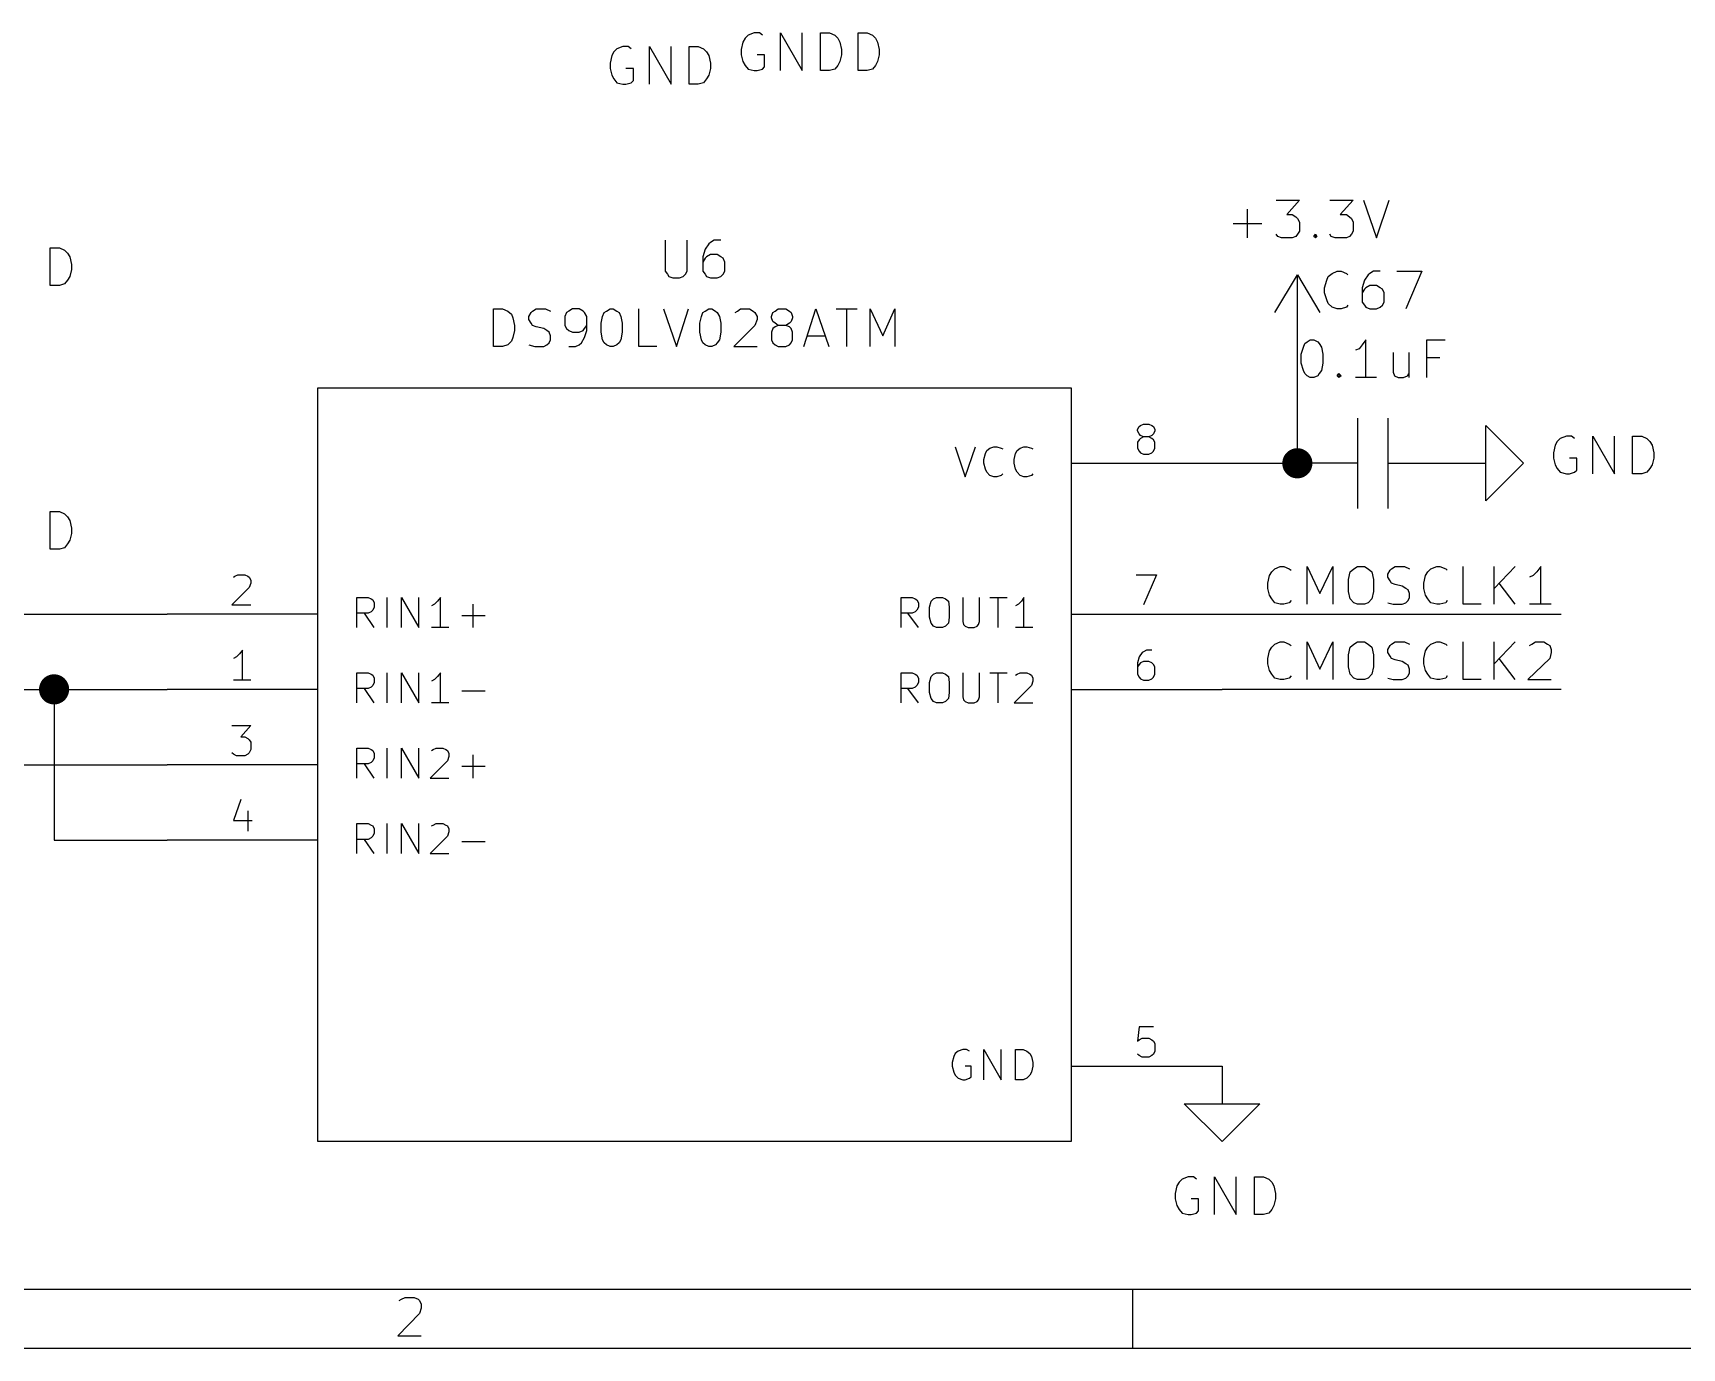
# Model space of a CAD drawing. Extents: x -2.2 to 11.3, y -7.9 to -0.4.
# Drawn here: x 2.872 to 5.06, y -7.874 to -6.129 of the extents above; entities that cross this region are included whole.
import ezdxf

# ---------------------------------------------------------------- set-up
doc = ezdxf.new("R2010")
doc.units = 0
doc.header["$MEASUREMENT"] = 0
for name, color, linetype in [('BLACK', 7, 'CONTINUOUS'), ('CYAN2', 4, 'CONTINUOUS'), ('GREEN2', 3, 'CONTINUOUS'), ('LYELLOW', 51, 'CONTINUOUS'), ('RED2', 1, 'CONTINUOUS')]:
    doc.layers.add(name, color=color, linetype=linetype)

msp = doc.modelspace()

# ---------------------------------------------------------------- linework, layer by layer
at = {"layer": 'BLACK', "linetype": 'CONTINUOUS'}
for p, q in [((4.511, -6.859), (4.513, -6.849)), ((4.513, -6.849), (4.516, -6.844)), ((4.516, -6.844), (4.52, -6.84)), ((4.52, -6.84), (4.527, -6.837)), ((4.527, -6.837), (4.532, -6.837)), ((4.532, -6.837), (4.539, -6.84)), ((4.539, -6.84), (4.542, -6.842)), ((4.563, -6.887), (4.563, -6.837)), ((4.563, -6.837), (4.58, -6.873)), ((4.58, -6.873), (4.597, -6.837)), ((4.597, -6.837), (4.597, -6.887)), ((4.618, -6.854), (4.62, -6.844)), ((4.62, -6.844), (4.625, -6.84)), ((4.625, -6.84), (4.63, -6.837)), ((4.63, -6.837), (4.639, -6.837)), ((4.639, -6.837), (4.644, -6.84)), ((4.644, -6.84), (4.649, -6.844)), ((4.649, -6.844), (4.651, -6.854)), ((4.67, -6.847), (4.673, -6.842)), ((4.67, -6.851), (4.67, -6.847)), ((4.673, -6.842), (4.675, -6.84)), ((4.675, -6.84), (4.68, -6.837)), ((4.68, -6.837), (4.692, -6.837)), ((4.692, -6.837), (4.699, -6.84)), ((4.718, -6.859), (4.72, -6.849)), ((4.72, -6.849), (4.723, -6.844)), ((4.723, -6.844), (4.727, -6.84)), ((4.727, -6.84), (4.735, -6.837)), ((4.735, -6.837), (4.739, -6.837)), ((4.739, -6.837), (4.747, -6.84)), ((4.747, -6.84), (4.749, -6.842)), ((4.77, -6.887), (4.77, -6.837)), ((4.811, -6.887), (4.811, -6.837)), ((4.839, -6.837), (4.811, -6.866)), ((4.863, -6.849), (4.858, -6.851)), ((4.868, -6.844), (4.863, -6.849)), ((4.873, -6.837), (4.868, -6.844)), ((4.873, -6.887), (4.873, -6.837)), ((4.511, -6.866), (4.511, -6.859)), ((4.513, -6.875), (4.511, -6.866)), ((4.618, -6.87), (4.618, -6.854)), ((4.62, -6.88), (4.618, -6.87)), ((4.651, -6.87), (4.649, -6.88)), ((4.651, -6.854), (4.651, -6.87)), ((4.673, -6.856), (4.67, -6.851)), ((4.675, -6.859), (4.673, -6.856)), ((4.68, -6.861), (4.675, -6.859)), ((4.689, -6.863), (4.68, -6.861)), ((4.694, -6.866), (4.689, -6.863)), ((4.697, -6.868), (4.694, -6.866)), ((4.699, -6.873), (4.697, -6.868)), ((4.718, -6.866), (4.718, -6.859)), ((4.72, -6.875), (4.718, -6.866)), ((4.839, -6.887), (4.818, -6.859)), ((4.516, -6.88), (4.513, -6.875)), ((4.52, -6.885), (4.516, -6.88)), ((4.527, -6.887), (4.52, -6.885)), ((4.532, -6.887), (4.527, -6.887)), ((4.539, -6.885), (4.532, -6.887)), ((4.542, -6.882), (4.539, -6.885)), ((4.625, -6.885), (4.62, -6.88)), ((4.63, -6.887), (4.625, -6.885)), ((4.639, -6.887), (4.63, -6.887)), ((4.644, -6.885), (4.639, -6.887)), ((4.649, -6.88), (4.644, -6.885)), ((4.67, -6.885), (4.677, -6.887)), ((4.677, -6.887), (4.689, -6.887)), ((4.689, -6.887), (4.694, -6.885)), ((4.694, -6.885), (4.697, -6.882)), ((4.697, -6.882), (4.699, -6.878)), ((4.699, -6.878), (4.699, -6.873)), ((4.723, -6.88), (4.72, -6.875)), ((4.727, -6.885), (4.723, -6.88)), ((4.735, -6.887), (4.727, -6.885)), ((4.739, -6.887), (4.735, -6.887)), ((4.747, -6.885), (4.739, -6.887)), ((4.749, -6.882), (4.747, -6.885)), ((4.794, -6.887), (4.77, -6.887)), ((4.887, -6.887), (4.858, -6.887)), ((4.52, -6.94), (4.527, -6.937)), ((4.527, -6.937), (4.532, -6.937)), ((4.532, -6.937), (4.539, -6.94)), ((4.563, -6.987), (4.563, -6.937)), ((4.563, -6.937), (4.58, -6.973)), ((4.58, -6.973), (4.597, -6.937)), ((4.597, -6.937), (4.597, -6.987)), ((4.625, -6.94), (4.63, -6.937)), ((4.63, -6.937), (4.639, -6.937)), ((4.639, -6.937), (4.644, -6.94)), ((4.675, -6.94), (4.68, -6.937)), ((4.68, -6.937), (4.692, -6.937)), ((4.692, -6.937), (4.699, -6.94)), ((4.727, -6.94), (4.735, -6.937)), ((4.735, -6.937), (4.739, -6.937)), ((4.739, -6.937), (4.747, -6.94)), ((4.77, -6.987), (4.77, -6.937)), ((4.811, -6.987), (4.811, -6.937)), ((4.839, -6.937), (4.811, -6.966)), ((4.861, -6.94), (4.866, -6.937)), ((4.866, -6.937), (4.877, -6.937)), ((4.877, -6.937), (4.882, -6.94)), ((4.511, -6.959), (4.513, -6.949)), ((4.511, -6.966), (4.511, -6.959)), ((4.513, -6.949), (4.516, -6.944)), ((4.516, -6.944), (4.52, -6.94)), ((4.539, -6.94), (4.542, -6.942)), ((4.618, -6.954), (4.62, -6.944)), ((4.618, -6.97), (4.618, -6.954)), ((4.62, -6.944), (4.625, -6.94)), ((4.644, -6.94), (4.649, -6.944)), ((4.649, -6.944), (4.651, -6.954)), ((4.651, -6.954), (4.651, -6.97)), ((4.67, -6.947), (4.673, -6.942)), ((4.67, -6.951), (4.67, -6.947)), ((4.673, -6.956), (4.67, -6.951)), ((4.673, -6.942), (4.675, -6.94)), ((4.675, -6.959), (4.673, -6.956)), ((4.68, -6.961), (4.675, -6.959)), ((4.718, -6.959), (4.72, -6.949)), ((4.718, -6.966), (4.718, -6.959)), ((4.72, -6.949), (4.723, -6.944)), ((4.723, -6.944), (4.727, -6.94)), ((4.747, -6.94), (4.749, -6.942)), ((4.839, -6.987), (4.818, -6.959)), ((4.885, -6.959), (4.856, -6.987)), ((4.858, -6.942), (4.861, -6.94)), ((4.882, -6.94), (4.885, -6.942)), ((4.885, -6.942), (4.887, -6.947)), ((4.887, -6.951), (4.885, -6.959)), ((4.887, -6.947), (4.887, -6.951)), ((4.513, -6.975), (4.511, -6.966)), ((4.516, -6.98), (4.513, -6.975)), ((4.52, -6.985), (4.516, -6.98)), ((4.62, -6.98), (4.618, -6.97)), ((4.625, -6.985), (4.62, -6.98)), ((4.649, -6.98), (4.644, -6.985)), ((4.651, -6.97), (4.649, -6.98)), ((4.689, -6.963), (4.68, -6.961)), ((4.694, -6.966), (4.689, -6.963)), ((4.697, -6.968), (4.694, -6.966)), ((4.699, -6.973), (4.697, -6.968)), ((4.697, -6.982), (4.699, -6.978)), ((4.699, -6.978), (4.699, -6.973)), ((4.72, -6.975), (4.718, -6.966)), ((4.723, -6.98), (4.72, -6.975)), ((4.727, -6.985), (4.723, -6.98)), ((4.527, -6.987), (4.52, -6.985)), ((4.532, -6.987), (4.527, -6.987)), ((4.539, -6.985), (4.532, -6.987)), ((4.542, -6.982), (4.539, -6.985)), ((4.63, -6.987), (4.625, -6.985)), ((4.639, -6.987), (4.63, -6.987)), ((4.644, -6.985), (4.639, -6.987)), ((4.67, -6.985), (4.677, -6.987)), ((4.677, -6.987), (4.689, -6.987)), ((4.689, -6.987), (4.694, -6.985)), ((4.694, -6.985), (4.697, -6.982)), ((4.735, -6.987), (4.727, -6.985)), ((4.739, -6.987), (4.735, -6.987)), ((4.747, -6.985), (4.739, -6.987)), ((4.749, -6.982), (4.747, -6.985)), ((4.794, -6.987), (4.77, -6.987)), ((4.856, -6.987), (4.887, -6.987))]:
    msp.add_line(p, q, dxfattribs=at)
at = {"layer": 'CYAN2', "linetype": 'CONTINUOUS'}
for p, q in [((3.655, -6.147), (3.647, -6.15)), ((3.662, -6.147), (3.655, -6.147)), ((3.666, -6.15), (3.662, -6.147)), ((3.69, -6.197), (3.69, -6.147)), ((3.69, -6.147), (3.719, -6.197)), ((3.719, -6.197), (3.719, -6.147)), ((3.743, -6.197), (3.743, -6.147)), ((3.743, -6.147), (3.755, -6.147)), ((3.755, -6.147), (3.762, -6.15)), ((3.814, -6.141), (3.812, -6.151)), ((3.817, -6.136), (3.814, -6.141)), ((3.821, -6.132), (3.817, -6.136)), ((3.829, -6.129), (3.821, -6.132)), ((3.836, -6.129), (3.829, -6.129)), ((3.84, -6.132), (3.836, -6.129)), ((3.864, -6.179), (3.864, -6.129)), ((3.864, -6.129), (3.893, -6.179)), ((3.893, -6.179), (3.893, -6.129)), ((3.917, -6.179), (3.917, -6.129)), ((3.917, -6.129), (3.929, -6.129)), ((3.929, -6.129), (3.936, -6.132)), ((3.936, -6.132), (3.94, -6.136)), ((3.94, -6.136), (3.943, -6.141)), ((3.943, -6.141), (3.945, -6.151)), ((3.967, -6.179), (3.967, -6.129)), ((3.967, -6.129), (3.979, -6.129)), ((3.979, -6.129), (3.986, -6.132)), ((3.986, -6.132), (3.99, -6.136)), ((3.99, -6.136), (3.993, -6.141)), ((3.993, -6.141), (3.995, -6.151)), ((3.64, -6.159), (3.638, -6.169)), ((3.638, -6.169), (3.638, -6.176)), ((3.643, -6.154), (3.64, -6.159)), ((3.647, -6.15), (3.643, -6.154)), ((3.762, -6.15), (3.766, -6.154)), ((3.766, -6.154), (3.769, -6.159)), ((3.769, -6.159), (3.771, -6.169)), ((3.771, -6.169), (3.771, -6.176)), ((3.812, -6.151), (3.812, -6.158)), ((3.812, -6.158), (3.814, -6.167)), ((3.814, -6.167), (3.817, -6.172)), ((3.843, -6.158), (3.833, -6.158)), ((3.843, -6.174), (3.843, -6.158)), ((3.943, -6.167), (3.94, -6.172)), ((3.945, -6.158), (3.943, -6.167)), ((3.945, -6.151), (3.945, -6.158)), ((3.993, -6.167), (3.99, -6.172)), ((3.995, -6.158), (3.993, -6.167)), ((3.995, -6.151), (3.995, -6.158)), ((3.638, -6.176), (3.64, -6.185)), ((3.64, -6.185), (3.643, -6.19)), ((3.643, -6.19), (3.647, -6.195)), ((3.669, -6.176), (3.659, -6.176)), ((3.666, -6.195), (3.669, -6.192)), ((3.669, -6.192), (3.669, -6.176)), ((3.766, -6.19), (3.762, -6.195)), ((3.769, -6.185), (3.766, -6.19)), ((3.771, -6.176), (3.769, -6.185)), ((3.817, -6.172), (3.821, -6.177)), ((3.821, -6.177), (3.829, -6.179)), ((3.829, -6.179), (3.833, -6.179)), ((3.833, -6.179), (3.84, -6.177)), ((3.84, -6.177), (3.843, -6.174)), ((3.929, -6.179), (3.917, -6.179)), ((3.936, -6.177), (3.929, -6.179)), ((3.94, -6.172), (3.936, -6.177)), ((3.979, -6.179), (3.967, -6.179)), ((3.986, -6.177), (3.979, -6.179)), ((3.99, -6.172), (3.986, -6.177)), ((3.647, -6.195), (3.655, -6.197)), ((3.655, -6.197), (3.659, -6.197)), ((3.659, -6.197), (3.666, -6.195)), ((3.755, -6.197), (3.743, -6.197)), ((3.762, -6.195), (3.755, -6.197)), ((4.484, -6.401), (4.484, -6.363)), ((4.522, -6.351), (4.553, -6.351)), ((4.553, -6.351), (4.536, -6.37)), ((4.593, -6.351), (4.624, -6.351)), ((4.624, -6.351), (4.607, -6.37)), ((4.638, -6.351), (4.655, -6.401)), ((4.655, -6.401), (4.672, -6.351)), ((4.465, -6.382), (4.503, -6.382)), ((4.536, -6.37), (4.543, -6.37)), ((4.543, -6.37), (4.548, -6.373)), ((4.548, -6.373), (4.55, -6.375)), ((4.55, -6.375), (4.553, -6.38)), ((4.553, -6.38), (4.553, -6.392)), ((4.607, -6.37), (4.615, -6.37)), ((4.615, -6.37), (4.619, -6.373)), ((4.619, -6.373), (4.622, -6.375)), ((4.622, -6.375), (4.624, -6.38)), ((4.624, -6.38), (4.624, -6.392)), ((3.711, -6.404), (3.711, -6.445)), ((3.74, -6.445), (3.74, -6.404)), ((3.769, -6.409), (3.764, -6.416)), ((3.771, -6.407), (3.769, -6.409)), ((3.776, -6.404), (3.771, -6.407)), ((3.785, -6.404), (3.776, -6.404)), ((4.524, -6.399), (4.522, -6.396)), ((4.529, -6.401), (4.524, -6.399)), ((4.543, -6.401), (4.529, -6.401)), ((4.548, -6.399), (4.543, -6.401)), ((4.55, -6.396), (4.548, -6.399)), ((4.553, -6.392), (4.55, -6.396)), ((4.572, -6.399), (4.574, -6.396)), ((4.574, -6.401), (4.572, -6.399)), ((4.574, -6.396), (4.576, -6.399)), ((4.574, -6.396), (4.574, -6.401)), ((4.576, -6.399), (4.574, -6.401)), ((4.595, -6.399), (4.593, -6.396)), ((4.6, -6.401), (4.595, -6.399)), ((4.615, -6.401), (4.6, -6.401)), ((4.619, -6.399), (4.615, -6.401)), ((4.622, -6.396), (4.619, -6.399)), ((4.624, -6.392), (4.622, -6.396)), ((2.895, -6.464), (2.895, -6.414)), ((2.895, -6.414), (2.907, -6.414)), ((2.907, -6.414), (2.914, -6.417)), ((2.914, -6.417), (2.918, -6.421)), ((2.918, -6.421), (2.921, -6.426)), ((2.921, -6.426), (2.923, -6.436)), ((3.764, -6.416), (3.761, -6.426)), ((3.761, -6.426), (3.761, -6.445)), ((3.764, -6.428), (3.761, -6.433)), ((3.766, -6.426), (3.764, -6.428)), ((3.771, -6.423), (3.766, -6.426)), ((3.78, -6.423), (3.771, -6.423)), ((3.785, -6.426), (3.78, -6.423)), ((3.788, -6.428), (3.785, -6.426)), ((3.79, -6.433), (3.788, -6.428)), ((3.79, -6.445), (3.79, -6.433)), ((2.921, -6.452), (2.918, -6.457)), ((2.923, -6.443), (2.921, -6.452)), ((2.923, -6.436), (2.923, -6.443)), ((3.711, -6.445), (3.714, -6.449)), ((3.714, -6.449), (3.716, -6.452)), ((3.716, -6.452), (3.721, -6.454)), ((3.721, -6.454), (3.73, -6.454)), ((3.73, -6.454), (3.735, -6.452)), ((3.735, -6.452), (3.738, -6.449)), ((3.738, -6.449), (3.74, -6.445)), ((3.761, -6.445), (3.764, -6.449)), ((3.764, -6.449), (3.766, -6.452)), ((3.766, -6.452), (3.771, -6.454)), ((3.771, -6.454), (3.78, -6.454)), ((3.78, -6.454), (3.785, -6.452)), ((3.785, -6.452), (3.788, -6.449)), ((3.788, -6.449), (3.79, -6.445)), ((4.589, -6.457), (4.591, -6.452)), ((4.591, -6.452), (4.596, -6.448)), ((4.596, -6.448), (4.603, -6.445)), ((4.603, -6.445), (4.608, -6.445)), ((4.608, -6.445), (4.615, -6.448)), ((4.615, -6.448), (4.617, -6.45)), ((4.644, -6.45), (4.639, -6.457)), ((4.646, -6.448), (4.644, -6.45)), ((4.651, -6.445), (4.646, -6.448)), ((4.66, -6.445), (4.651, -6.445)), ((4.682, -6.445), (4.715, -6.445)), ((4.715, -6.445), (4.694, -6.495)), ((2.907, -6.464), (2.895, -6.464)), ((2.914, -6.462), (2.907, -6.464)), ((2.918, -6.457), (2.914, -6.462)), ((4.586, -6.467), (4.589, -6.457)), ((4.586, -6.474), (4.586, -6.467)), ((4.589, -6.483), (4.586, -6.474)), ((4.639, -6.457), (4.636, -6.467)), ((4.636, -6.467), (4.636, -6.486)), ((4.639, -6.469), (4.636, -6.474)), ((4.641, -6.467), (4.639, -6.469)), ((4.646, -6.464), (4.641, -6.467)), ((4.655, -6.464), (4.646, -6.464)), ((4.66, -6.467), (4.655, -6.464)), ((4.663, -6.469), (4.66, -6.467)), ((4.665, -6.474), (4.663, -6.469)), ((4.665, -6.486), (4.665, -6.474)), ((3.483, -6.545), (3.483, -6.495)), ((3.483, -6.495), (3.495, -6.495)), ((3.495, -6.495), (3.502, -6.498)), ((3.502, -6.498), (3.507, -6.502)), ((3.533, -6.5), (3.535, -6.498)), ((3.535, -6.498), (3.54, -6.495)), ((3.54, -6.495), (3.552, -6.495)), ((3.552, -6.495), (3.559, -6.498)), ((3.583, -6.498), (3.58, -6.5)), ((3.588, -6.495), (3.583, -6.498)), ((3.597, -6.495), (3.588, -6.495)), ((3.602, -6.498), (3.597, -6.495)), ((3.604, -6.5), (3.602, -6.498)), ((3.63, -6.5), (3.633, -6.498)), ((3.633, -6.498), (3.638, -6.495)), ((3.638, -6.495), (3.642, -6.495)), ((3.642, -6.495), (3.647, -6.498)), ((3.647, -6.498), (3.65, -6.5)), ((3.676, -6.545), (3.676, -6.495)), ((3.709, -6.495), (3.726, -6.545)), ((3.726, -6.545), (3.742, -6.495)), ((3.761, -6.5), (3.764, -6.498)), ((3.764, -6.498), (3.769, -6.495)), ((3.769, -6.495), (3.773, -6.495)), ((3.773, -6.495), (3.778, -6.498)), ((3.778, -6.498), (3.78, -6.5)), ((3.804, -6.5), (3.807, -6.498)), ((3.807, -6.498), (3.811, -6.495)), ((3.811, -6.495), (3.823, -6.495)), ((3.823, -6.495), (3.828, -6.498)), ((3.828, -6.498), (3.83, -6.5)), ((3.854, -6.5), (3.857, -6.498)), ((3.857, -6.498), (3.861, -6.495)), ((3.861, -6.495), (3.871, -6.495)), ((3.871, -6.495), (3.876, -6.498)), ((3.876, -6.498), (3.878, -6.5)), ((3.895, -6.545), (3.911, -6.495)), ((3.911, -6.495), (3.928, -6.545)), ((3.938, -6.495), (3.966, -6.495)), ((3.952, -6.545), (3.952, -6.495)), ((3.983, -6.545), (3.983, -6.495)), ((3.983, -6.495), (4, -6.531)), ((4, -6.531), (4.016, -6.495)), ((4.016, -6.495), (4.016, -6.545)), ((4.591, -6.488), (4.589, -6.483)), ((4.596, -6.493), (4.591, -6.488)), ((4.603, -6.495), (4.596, -6.493)), ((4.608, -6.495), (4.603, -6.495)), ((4.615, -6.493), (4.608, -6.495)), ((4.617, -6.49), (4.615, -6.493)), ((4.636, -6.486), (4.639, -6.49)), ((4.639, -6.49), (4.641, -6.493)), ((4.641, -6.493), (4.646, -6.495)), ((4.646, -6.495), (4.655, -6.495)), ((4.655, -6.495), (4.66, -6.493)), ((4.66, -6.493), (4.663, -6.49)), ((4.663, -6.49), (4.665, -6.486)), ((3.507, -6.502), (3.509, -6.507)), ((3.509, -6.507), (3.511, -6.517)), ((3.511, -6.517), (3.511, -6.524)), ((3.53, -6.505), (3.533, -6.5)), ((3.53, -6.509), (3.53, -6.505)), ((3.533, -6.514), (3.53, -6.509)), ((3.535, -6.517), (3.533, -6.514)), ((3.54, -6.519), (3.535, -6.517)), ((3.55, -6.521), (3.54, -6.519)), ((3.554, -6.524), (3.55, -6.521)), ((3.58, -6.5), (3.578, -6.505)), ((3.578, -6.505), (3.578, -6.517)), ((3.578, -6.517), (3.58, -6.521)), ((3.58, -6.521), (3.583, -6.524)), ((3.602, -6.524), (3.604, -6.521)), ((3.607, -6.505), (3.604, -6.5)), ((3.604, -6.521), (3.607, -6.517)), ((3.607, -6.524), (3.607, -6.505)), ((3.626, -6.514), (3.628, -6.505)), ((3.626, -6.526), (3.626, -6.514)), ((3.628, -6.505), (3.63, -6.5)), ((3.65, -6.5), (3.652, -6.505)), ((3.652, -6.505), (3.654, -6.514)), ((3.654, -6.514), (3.654, -6.526)), ((3.757, -6.514), (3.759, -6.505)), ((3.757, -6.526), (3.757, -6.514)), ((3.759, -6.505), (3.761, -6.5)), ((3.78, -6.5), (3.783, -6.505)), ((3.783, -6.505), (3.785, -6.514)), ((3.785, -6.514), (3.785, -6.526)), ((3.83, -6.517), (3.802, -6.545)), ((3.83, -6.5), (3.833, -6.505)), ((3.833, -6.509), (3.83, -6.517)), ((3.833, -6.505), (3.833, -6.509)), ((3.852, -6.505), (3.854, -6.5)), ((3.852, -6.507), (3.852, -6.505)), ((3.854, -6.512), (3.852, -6.507)), ((3.854, -6.521), (3.852, -6.526)), ((3.857, -6.514), (3.854, -6.512)), ((3.857, -6.519), (3.854, -6.521)), ((3.861, -6.517), (3.857, -6.514)), ((3.861, -6.517), (3.857, -6.519)), ((3.871, -6.517), (3.861, -6.517)), ((3.876, -6.514), (3.871, -6.517)), ((3.876, -6.519), (3.871, -6.517)), ((3.878, -6.512), (3.876, -6.514)), ((3.878, -6.521), (3.876, -6.519)), ((3.878, -6.5), (3.88, -6.505)), ((3.88, -6.507), (3.878, -6.512)), ((3.88, -6.526), (3.878, -6.521)), ((3.88, -6.505), (3.88, -6.507)), ((3.502, -6.543), (3.495, -6.545)), ((3.507, -6.538), (3.502, -6.543)), ((3.509, -6.533), (3.507, -6.538)), ((3.511, -6.524), (3.509, -6.533)), ((3.53, -6.543), (3.538, -6.545)), ((3.55, -6.545), (3.554, -6.543)), ((3.557, -6.526), (3.554, -6.524)), ((3.554, -6.543), (3.557, -6.54)), ((3.559, -6.531), (3.557, -6.526)), ((3.557, -6.54), (3.559, -6.536)), ((3.559, -6.536), (3.559, -6.531)), ((3.583, -6.524), (3.588, -6.526)), ((3.588, -6.526), (3.597, -6.526)), ((3.592, -6.545), (3.597, -6.543)), ((3.597, -6.526), (3.602, -6.524)), ((3.597, -6.543), (3.6, -6.54)), ((3.6, -6.54), (3.604, -6.533)), ((3.604, -6.533), (3.607, -6.524)), ((3.628, -6.536), (3.626, -6.526)), ((3.63, -6.54), (3.628, -6.536)), ((3.633, -6.543), (3.63, -6.54)), ((3.638, -6.545), (3.633, -6.543)), ((3.647, -6.543), (3.642, -6.545)), ((3.65, -6.54), (3.647, -6.543)), ((3.652, -6.536), (3.65, -6.54)), ((3.654, -6.526), (3.652, -6.536)), ((3.759, -6.536), (3.757, -6.526)), ((3.761, -6.54), (3.759, -6.536)), ((3.764, -6.543), (3.761, -6.54)), ((3.769, -6.545), (3.764, -6.543)), ((3.778, -6.543), (3.773, -6.545)), ((3.78, -6.54), (3.778, -6.543)), ((3.783, -6.536), (3.78, -6.54)), ((3.785, -6.526), (3.783, -6.536)), ((3.852, -6.526), (3.852, -6.536)), ((3.852, -6.536), (3.854, -6.54)), ((3.854, -6.54), (3.857, -6.543)), ((3.857, -6.543), (3.861, -6.545)), ((3.871, -6.545), (3.876, -6.543)), ((3.876, -6.543), (3.878, -6.54)), ((3.878, -6.54), (3.88, -6.536)), ((3.88, -6.536), (3.88, -6.526)), ((3.9, -6.531), (3.923, -6.531)), ((4.558, -6.546), (4.56, -6.541)), ((4.56, -6.541), (4.563, -6.539)), ((4.563, -6.539), (4.567, -6.536)), ((4.567, -6.536), (4.572, -6.536)), ((4.572, -6.536), (4.577, -6.539)), ((4.577, -6.539), (4.579, -6.541)), ((4.579, -6.541), (4.582, -6.546)), ((4.636, -6.543), (4.632, -6.548)), ((4.641, -6.536), (4.636, -6.543)), ((4.641, -6.586), (4.641, -6.536)), ((4.722, -6.586), (4.722, -6.536)), ((4.722, -6.536), (4.746, -6.536)), ((3.495, -6.545), (3.483, -6.545)), ((3.538, -6.545), (3.55, -6.545)), ((3.583, -6.545), (3.592, -6.545)), ((3.642, -6.545), (3.638, -6.545)), ((3.7, -6.545), (3.676, -6.545)), ((3.773, -6.545), (3.769, -6.545)), ((3.802, -6.545), (3.833, -6.545)), ((3.861, -6.545), (3.871, -6.545)), ((4.555, -6.555), (4.558, -6.546)), ((4.555, -6.567), (4.555, -6.555)), ((4.582, -6.546), (4.584, -6.555)), ((4.584, -6.555), (4.584, -6.567)), ((4.632, -6.548), (4.627, -6.55)), ((4.677, -6.553), (4.677, -6.579)), ((4.698, -6.553), (4.698, -6.586)), ((4.739, -6.56), (4.722, -6.56)), ((4.558, -6.577), (4.555, -6.567)), ((4.56, -6.581), (4.558, -6.577)), ((4.563, -6.584), (4.56, -6.581)), ((4.567, -6.586), (4.563, -6.584)), ((4.572, -6.586), (4.567, -6.586)), ((4.577, -6.584), (4.572, -6.586)), ((4.579, -6.581), (4.577, -6.584)), ((4.582, -6.577), (4.579, -6.581)), ((4.584, -6.567), (4.582, -6.577)), ((4.603, -6.584), (4.605, -6.581)), ((4.605, -6.586), (4.603, -6.584)), ((4.605, -6.581), (4.608, -6.584)), ((4.605, -6.581), (4.605, -6.586)), ((4.608, -6.584), (4.605, -6.586)), ((4.655, -6.586), (4.627, -6.586)), ((4.677, -6.579), (4.679, -6.584)), ((4.679, -6.584), (4.684, -6.586)), ((4.684, -6.586), (4.691, -6.586)), ((4.691, -6.586), (4.696, -6.584)), ((4.696, -6.584), (4.698, -6.581)), ((4.895, -6.671), (4.892, -6.676)), ((4.899, -6.667), (4.895, -6.671)), ((4.907, -6.664), (4.899, -6.667)), ((4.914, -6.664), (4.907, -6.664)), ((4.918, -6.667), (4.914, -6.664)), ((4.942, -6.714), (4.942, -6.664)), ((4.942, -6.664), (4.971, -6.714)), ((4.971, -6.714), (4.971, -6.664)), ((4.995, -6.714), (4.995, -6.664)), ((4.995, -6.664), (5.007, -6.664)), ((5.007, -6.664), (5.014, -6.667)), ((5.014, -6.667), (5.018, -6.671)), ((5.018, -6.671), (5.021, -6.676)), ((4.096, -6.678), (4.109, -6.718)), ((4.109, -6.718), (4.123, -6.678)), ((4.134, -6.695), (4.136, -6.687)), ((4.134, -6.7), (4.134, -6.695)), ((4.136, -6.687), (4.138, -6.683)), ((4.138, -6.683), (4.142, -6.68)), ((4.142, -6.68), (4.147, -6.678)), ((4.147, -6.678), (4.151, -6.678)), ((4.151, -6.678), (4.157, -6.68)), ((4.157, -6.68), (4.159, -6.681)), ((4.174, -6.695), (4.176, -6.687)), ((4.174, -6.7), (4.174, -6.695)), ((4.176, -6.687), (4.178, -6.683)), ((4.178, -6.683), (4.182, -6.68)), ((4.182, -6.68), (4.187, -6.678)), ((4.187, -6.678), (4.191, -6.678)), ((4.191, -6.678), (4.197, -6.68)), ((4.197, -6.68), (4.199, -6.681)), ((4.892, -6.676), (4.89, -6.686)), ((4.89, -6.686), (4.89, -6.693)), ((4.89, -6.693), (4.892, -6.702)), ((4.921, -6.693), (4.911, -6.693)), ((4.921, -6.709), (4.921, -6.693)), ((5.021, -6.676), (5.023, -6.686)), ((5.023, -6.693), (5.021, -6.702)), ((5.023, -6.686), (5.023, -6.693)), ((4.136, -6.708), (4.134, -6.7)), ((4.138, -6.712), (4.136, -6.708)), ((4.142, -6.716), (4.138, -6.712)), ((4.147, -6.718), (4.142, -6.716)), ((4.151, -6.718), (4.147, -6.718)), ((4.157, -6.716), (4.151, -6.718)), ((4.159, -6.714), (4.157, -6.716)), ((4.176, -6.708), (4.174, -6.7)), ((4.178, -6.712), (4.176, -6.708)), ((4.182, -6.716), (4.178, -6.712)), ((4.187, -6.718), (4.182, -6.716)), ((4.191, -6.718), (4.187, -6.718)), ((4.197, -6.716), (4.191, -6.718)), ((4.199, -6.714), (4.197, -6.716)), ((4.892, -6.702), (4.895, -6.707)), ((4.895, -6.707), (4.899, -6.712)), ((4.899, -6.712), (4.907, -6.714)), ((4.907, -6.714), (4.911, -6.714)), ((4.911, -6.714), (4.918, -6.712)), ((4.918, -6.712), (4.921, -6.709)), ((5.007, -6.714), (4.995, -6.714)), ((5.014, -6.712), (5.007, -6.714)), ((5.018, -6.707), (5.014, -6.712)), ((5.021, -6.702), (5.018, -6.707)), ((2.895, -6.814), (2.895, -6.764)), ((2.895, -6.764), (2.907, -6.764)), ((2.907, -6.764), (2.914, -6.767)), ((2.914, -6.767), (2.918, -6.771)), ((2.918, -6.771), (2.921, -6.776)), ((2.921, -6.776), (2.923, -6.786)), ((2.921, -6.802), (2.918, -6.807)), ((2.923, -6.793), (2.921, -6.802)), ((2.923, -6.786), (2.923, -6.793)), ((2.907, -6.814), (2.895, -6.814)), ((2.914, -6.812), (2.907, -6.814)), ((2.918, -6.807), (2.914, -6.812)), ((3.302, -6.918), (3.302, -6.878)), ((3.302, -6.878), (3.317, -6.878)), ((3.317, -6.878), (3.321, -6.88)), ((3.321, -6.88), (3.323, -6.881)), ((3.323, -6.881), (3.325, -6.885)), ((3.325, -6.891), (3.323, -6.895)), ((3.325, -6.885), (3.325, -6.891)), ((3.342, -6.918), (3.342, -6.878)), ((3.361, -6.918), (3.361, -6.878)), ((3.361, -6.878), (3.384, -6.918)), ((3.384, -6.918), (3.384, -6.878)), ((3.405, -6.887), (3.401, -6.889)), ((3.409, -6.883), (3.405, -6.887)), ((3.413, -6.878), (3.409, -6.883)), ((3.413, -6.918), (3.413, -6.878)), ((3.456, -6.918), (3.456, -6.887)), ((4.024, -6.918), (4.024, -6.878)), ((4.024, -6.878), (4.039, -6.878)), ((4.039, -6.878), (4.043, -6.88)), ((4.043, -6.88), (4.045, -6.881)), ((4.045, -6.881), (4.047, -6.885)), ((4.047, -6.891), (4.045, -6.895)), ((4.047, -6.885), (4.047, -6.891)), ((4.062, -6.891), (4.064, -6.883)), ((4.062, -6.904), (4.062, -6.891)), ((4.064, -6.883), (4.067, -6.88)), ((4.067, -6.88), (4.071, -6.878)), ((4.071, -6.878), (4.079, -6.878)), ((4.079, -6.878), (4.083, -6.88)), ((4.083, -6.88), (4.087, -6.883)), ((4.087, -6.883), (4.088, -6.891)), ((4.088, -6.891), (4.088, -6.904)), ((4.106, -6.878), (4.106, -6.91)), ((4.128, -6.91), (4.128, -6.878)), ((4.142, -6.878), (4.165, -6.878)), ((4.153, -6.918), (4.153, -6.878)), ((4.18, -6.887), (4.176, -6.889)), ((4.184, -6.883), (4.18, -6.887)), ((4.187, -6.878), (4.184, -6.883)), ((4.187, -6.918), (4.187, -6.878)), ((3.317, -6.899), (3.302, -6.899)), ((3.325, -6.918), (3.312, -6.899)), ((3.321, -6.897), (3.317, -6.899)), ((3.323, -6.895), (3.321, -6.897)), ((3.441, -6.902), (3.472, -6.902)), ((4.039, -6.899), (4.024, -6.899)), ((4.047, -6.918), (4.033, -6.899)), ((4.043, -6.897), (4.039, -6.899)), ((4.045, -6.895), (4.043, -6.897)), ((4.064, -6.912), (4.062, -6.904)), ((4.067, -6.916), (4.064, -6.912)), ((4.087, -6.912), (4.083, -6.916)), ((4.088, -6.904), (4.087, -6.912)), ((4.106, -6.91), (4.107, -6.914)), ((4.107, -6.914), (4.109, -6.916)), ((4.125, -6.916), (4.127, -6.914)), ((4.127, -6.914), (4.128, -6.91)), ((3.424, -6.918), (3.401, -6.918)), ((4.071, -6.918), (4.067, -6.916)), ((4.079, -6.918), (4.071, -6.918)), ((4.083, -6.916), (4.079, -6.918)), ((4.109, -6.916), (4.113, -6.918)), ((4.113, -6.918), (4.121, -6.918)), ((4.121, -6.918), (4.125, -6.916)), ((4.199, -6.918), (4.176, -6.918)), ((3.302, -7.018), (3.302, -6.978)), ((3.302, -6.978), (3.317, -6.978)), ((3.317, -6.978), (3.321, -6.98)), ((3.321, -6.98), (3.323, -6.981)), ((3.323, -6.981), (3.325, -6.985)), ((3.342, -7.018), (3.342, -6.978)), ((3.361, -7.018), (3.361, -6.978)), ((3.361, -6.978), (3.384, -7.018)), ((3.384, -7.018), (3.384, -6.978)), ((3.413, -6.978), (3.409, -6.983)), ((3.413, -7.018), (3.413, -6.978)), ((4.024, -7.018), (4.024, -6.978)), ((4.024, -6.978), (4.039, -6.978)), ((4.039, -6.978), (4.043, -6.98)), ((4.043, -6.98), (4.045, -6.981)), ((4.045, -6.981), (4.047, -6.985)), ((4.064, -6.983), (4.067, -6.98)), ((4.067, -6.98), (4.071, -6.978)), ((4.071, -6.978), (4.079, -6.978)), ((4.079, -6.978), (4.083, -6.98)), ((4.083, -6.98), (4.087, -6.983)), ((4.106, -6.978), (4.106, -7.01)), ((4.128, -7.01), (4.128, -6.978)), ((4.142, -6.978), (4.165, -6.978)), ((4.153, -7.018), (4.153, -6.978)), ((4.176, -6.981), (4.178, -6.98)), ((4.178, -6.98), (4.182, -6.978)), ((4.182, -6.978), (4.191, -6.978)), ((4.191, -6.978), (4.195, -6.98)), ((4.195, -6.98), (4.197, -6.981)), ((4.197, -6.981), (4.199, -6.985)), ((3.317, -6.999), (3.302, -6.999)), ((3.325, -7.018), (3.312, -6.999)), ((3.321, -6.997), (3.317, -6.999)), ((3.323, -6.995), (3.321, -6.997)), ((3.325, -6.991), (3.323, -6.995)), ((3.325, -6.985), (3.325, -6.991)), ((3.405, -6.987), (3.401, -6.989)), ((3.409, -6.983), (3.405, -6.987)), ((3.441, -7.002), (3.472, -7.002)), ((4.039, -6.999), (4.024, -6.999)), ((4.047, -7.018), (4.033, -6.999)), ((4.043, -6.997), (4.039, -6.999)), ((4.045, -6.995), (4.043, -6.997)), ((4.047, -6.991), (4.045, -6.995)), ((4.047, -6.985), (4.047, -6.991)), ((4.062, -6.991), (4.064, -6.983)), ((4.062, -7.004), (4.062, -6.991)), ((4.087, -6.983), (4.088, -6.991)), ((4.088, -6.991), (4.088, -7.004)), ((4.197, -6.995), (4.174, -7.018)), ((4.199, -6.989), (4.197, -6.995)), ((4.199, -6.985), (4.199, -6.989)), ((3.424, -7.018), (3.401, -7.018)), ((4.064, -7.012), (4.062, -7.004)), ((4.067, -7.016), (4.064, -7.012)), ((4.071, -7.018), (4.067, -7.016)), ((4.079, -7.018), (4.071, -7.018)), ((4.083, -7.016), (4.079, -7.018)), ((4.087, -7.012), (4.083, -7.016)), ((4.088, -7.004), (4.087, -7.012)), ((4.106, -7.01), (4.107, -7.014)), ((4.107, -7.014), (4.109, -7.016)), ((4.109, -7.016), (4.113, -7.018)), ((4.113, -7.018), (4.121, -7.018)), ((4.121, -7.018), (4.125, -7.016)), ((4.125, -7.016), (4.127, -7.014)), ((4.127, -7.014), (4.128, -7.01)), ((4.174, -7.018), (4.199, -7.018)), ((3.302, -7.118), (3.302, -7.078)), ((3.302, -7.078), (3.317, -7.078)), ((3.317, -7.078), (3.321, -7.08)), ((3.321, -7.08), (3.323, -7.081)), ((3.323, -7.081), (3.325, -7.085)), ((3.325, -7.085), (3.325, -7.091)), ((3.342, -7.118), (3.342, -7.078)), ((3.361, -7.118), (3.361, -7.078)), ((3.361, -7.078), (3.384, -7.118)), ((3.384, -7.118), (3.384, -7.078)), ((3.401, -7.081), (3.403, -7.08)), ((3.403, -7.08), (3.407, -7.078)), ((3.407, -7.078), (3.416, -7.078)), ((3.416, -7.078), (3.42, -7.08)), ((3.42, -7.08), (3.422, -7.081)), ((3.422, -7.081), (3.424, -7.085)), ((3.424, -7.089), (3.422, -7.095)), ((3.424, -7.085), (3.424, -7.089)), ((3.456, -7.118), (3.456, -7.087)), ((3.317, -7.099), (3.302, -7.099)), ((3.325, -7.118), (3.312, -7.099)), ((3.321, -7.097), (3.317, -7.099)), ((3.323, -7.095), (3.321, -7.097)), ((3.325, -7.091), (3.323, -7.095)), ((3.422, -7.095), (3.399, -7.118)), ((3.441, -7.102), (3.472, -7.102)), ((3.399, -7.118), (3.424, -7.118)), ((3.302, -7.218), (3.302, -7.178)), ((3.302, -7.178), (3.317, -7.178)), ((3.317, -7.178), (3.321, -7.18)), ((3.342, -7.218), (3.342, -7.178)), ((3.361, -7.218), (3.361, -7.178)), ((3.361, -7.178), (3.384, -7.218)), ((3.384, -7.218), (3.384, -7.178)), ((3.403, -7.18), (3.407, -7.178)), ((3.407, -7.178), (3.416, -7.178)), ((3.416, -7.178), (3.42, -7.18)), ((3.317, -7.199), (3.302, -7.199)), ((3.325, -7.218), (3.312, -7.199)), ((3.321, -7.197), (3.317, -7.199)), ((3.321, -7.18), (3.323, -7.181)), ((3.323, -7.195), (3.321, -7.197)), ((3.323, -7.181), (3.325, -7.185)), ((3.325, -7.191), (3.323, -7.195)), ((3.325, -7.185), (3.325, -7.191)), ((3.422, -7.195), (3.399, -7.218)), ((3.401, -7.181), (3.403, -7.18)), ((3.42, -7.18), (3.422, -7.181)), ((3.422, -7.181), (3.424, -7.185)), ((3.424, -7.189), (3.422, -7.195)), ((3.424, -7.185), (3.424, -7.189)), ((3.399, -7.218), (3.424, -7.218)), ((3.441, -7.202), (3.472, -7.202)), ((4.096, -7.483), (4.094, -7.487)), ((4.1, -7.48), (4.096, -7.483)), ((4.106, -7.478), (4.1, -7.48)), ((4.111, -7.478), (4.106, -7.478)), ((4.115, -7.48), (4.111, -7.478)), ((4.134, -7.518), (4.134, -7.478)), ((4.134, -7.478), (4.157, -7.518)), ((4.157, -7.518), (4.157, -7.478)), ((4.176, -7.518), (4.176, -7.478)), ((4.176, -7.478), (4.186, -7.478)), ((4.186, -7.478), (4.191, -7.48)), ((4.191, -7.48), (4.195, -7.483)), ((4.195, -7.483), (4.197, -7.487)), ((4.094, -7.487), (4.092, -7.495)), ((4.092, -7.495), (4.092, -7.5)), ((4.092, -7.5), (4.094, -7.508)), ((4.117, -7.5), (4.109, -7.5)), ((4.117, -7.514), (4.117, -7.5)), ((4.197, -7.487), (4.199, -7.495)), ((4.199, -7.5), (4.197, -7.508)), ((4.199, -7.495), (4.199, -7.5)), ((4.094, -7.508), (4.096, -7.512)), ((4.096, -7.512), (4.1, -7.516)), ((4.1, -7.516), (4.106, -7.518)), ((4.106, -7.518), (4.109, -7.518)), ((4.109, -7.518), (4.115, -7.516)), ((4.115, -7.516), (4.117, -7.514)), ((4.186, -7.518), (4.176, -7.518)), ((4.191, -7.516), (4.186, -7.518)), ((4.195, -7.512), (4.191, -7.516)), ((4.197, -7.508), (4.195, -7.512)), ((4.39, -7.659), (4.388, -7.669)), ((4.393, -7.654), (4.39, -7.659)), ((4.397, -7.65), (4.393, -7.654)), ((4.405, -7.647), (4.397, -7.65)), ((4.412, -7.647), (4.405, -7.647)), ((4.416, -7.65), (4.412, -7.647)), ((4.44, -7.697), (4.44, -7.647)), ((4.44, -7.647), (4.469, -7.697)), ((4.469, -7.697), (4.469, -7.647)), ((4.493, -7.697), (4.493, -7.647)), ((4.493, -7.647), (4.505, -7.647)), ((4.505, -7.647), (4.512, -7.65)), ((4.512, -7.65), (4.516, -7.654)), ((4.516, -7.654), (4.519, -7.659)), ((4.519, -7.659), (4.521, -7.669)), ((4.388, -7.669), (4.388, -7.676)), ((4.388, -7.676), (4.39, -7.685)), ((4.419, -7.676), (4.409, -7.676)), ((4.419, -7.692), (4.419, -7.676)), ((4.521, -7.676), (4.519, -7.685)), ((4.521, -7.669), (4.521, -7.676)), ((4.39, -7.685), (4.393, -7.69)), ((4.393, -7.69), (4.397, -7.695)), ((4.397, -7.695), (4.405, -7.697)), ((4.405, -7.697), (4.409, -7.697)), ((4.409, -7.697), (4.416, -7.695)), ((4.416, -7.695), (4.419, -7.692)), ((4.505, -7.697), (4.493, -7.697)), ((4.512, -7.695), (4.505, -7.697)), ((4.516, -7.69), (4.512, -7.695)), ((4.519, -7.685), (4.516, -7.69))]:
    msp.add_line(p, q, dxfattribs=at)
at = {"layer": 'GREEN2', "linetype": 'CONTINUOUS'}
for p, q in [((4.55, -6.7), (4.55, -6.55)), ((4.45, -6.7), (4.55, -6.7)), ((2.8, -6.9), (3.05, -6.9)), ((4.45, -6.9), (4.9, -6.9)), ((2.7, -7), (2.9, -7)), ((2.9, -7), (3.05, -7)), ((2.9, -7), (2.9, -7.2)), ((4.9, -7), (4.45, -7)), ((2.8, -7.1), (3.05, -7.1)), ((2.9, -7.2), (3.05, -7.2))]:
    msp.add_line(p, q, dxfattribs=at)
at = {"layer": 'GREEN2', "const_width": 0.02}
for points in [[(4.54, -6.7, 1), (4.56, -6.7, 1)], [(2.89, -7, 1), (2.91, -7, 1)]]:
    msp.add_lwpolyline(points, format="xyb", close=True, dxfattribs=at)
at = {"layer": 'LYELLOW', "linetype": 'CONTINUOUS'}
for p, q in [((3.25, -7.6), (3.25, -6.6)), ((3.25, -6.6), (4.25, -6.6)), ((4.25, -6.6), (4.25, -7.6)), ((4.25, -7.6), (3.25, -7.6))]:
    msp.add_line(p, q, dxfattribs=at)
at = {"layer": 'RED2', "linetype": 'CONTINUOUS'}
for p, q in [((4.52, -6.5), (4.55, -6.45)), ((4.55, -6.55), (4.55, -6.45)), ((4.55, -6.45), (4.58, -6.5)), ((3.25, -7.6), (3.25, -6.6)), ((3.25, -6.6), (4.25, -6.6)), ((3.25, -7.6), (3.25, -6.6)), ((3.25, -6.6), (4.25, -6.6)), ((4.25, -6.6), (4.25, -7.6)), ((4.25, -6.6), (4.25, -7.6)), ((4.338, -6.655), (4.34, -6.651)), ((4.34, -6.651), (4.342, -6.65)), ((4.342, -6.65), (4.346, -6.648)), ((4.346, -6.648), (4.353, -6.648)), ((4.353, -6.648), (4.357, -6.65)), ((4.357, -6.65), (4.359, -6.651)), ((4.359, -6.651), (4.361, -6.655)), ((4.63, -6.64), (4.63, -6.76)), ((4.67, -6.64), (4.67, -6.76)), ((4.8, -6.7), (4.8, -6.65)), ((4.8, -6.65), (4.85, -6.7)), ((4.338, -6.657), (4.338, -6.655)), ((4.34, -6.661), (4.338, -6.657)), ((4.34, -6.669), (4.338, -6.672)), ((4.338, -6.672), (4.338, -6.68)), ((4.342, -6.663), (4.34, -6.661)), ((4.342, -6.667), (4.34, -6.669)), ((4.346, -6.665), (4.342, -6.663)), ((4.346, -6.665), (4.342, -6.667)), ((4.353, -6.665), (4.346, -6.665)), ((4.357, -6.663), (4.353, -6.665)), ((4.357, -6.667), (4.353, -6.665)), ((4.359, -6.661), (4.357, -6.663)), ((4.359, -6.669), (4.357, -6.667)), ((4.361, -6.657), (4.359, -6.661)), ((4.361, -6.672), (4.359, -6.669)), ((4.361, -6.655), (4.361, -6.657)), ((4.361, -6.68), (4.361, -6.672)), ((4.338, -6.68), (4.34, -6.684)), ((4.34, -6.684), (4.342, -6.686)), ((4.342, -6.686), (4.346, -6.688)), ((4.346, -6.688), (4.353, -6.688)), ((4.353, -6.688), (4.357, -6.686)), ((4.357, -6.686), (4.359, -6.684)), ((4.359, -6.684), (4.361, -6.68)), ((4.25, -6.7), (4.45, -6.7)), ((4.63, -6.7), (4.55, -6.7)), ((4.67, -6.7), (4.75, -6.7)), ((4.75, -6.7), (4.8, -6.7)), ((4.85, -6.7), (4.8, -6.75)), ((4.8, -6.75), (4.8, -6.7)), ((3.138, -6.851), (3.14, -6.85)), ((3.14, -6.85), (3.144, -6.848)), ((3.144, -6.848), (3.153, -6.848)), ((3.153, -6.848), (3.157, -6.85)), ((3.157, -6.85), (3.159, -6.851)), ((4.336, -6.848), (4.363, -6.848)), ((4.363, -6.848), (4.346, -6.888)), ((3.159, -6.865), (3.136, -6.888)), ((3.159, -6.851), (3.161, -6.855)), ((3.161, -6.859), (3.159, -6.865)), ((3.161, -6.855), (3.161, -6.859)), ((3.136, -6.888), (3.161, -6.888)), ((3.25, -6.9), (3.05, -6.9)), ((4.25, -6.9), (4.45, -6.9)), ((3.142, -6.957), (3.138, -6.959)), ((3.146, -6.953), (3.142, -6.957)), ((3.15, -6.948), (3.146, -6.953)), ((3.15, -6.988), (3.15, -6.948)), ((4.34, -6.957), (4.338, -6.965)), ((4.344, -6.951), (4.34, -6.957)), ((4.346, -6.95), (4.344, -6.951)), ((4.35, -6.948), (4.346, -6.95)), ((4.357, -6.948), (4.35, -6.948)), ((4.338, -6.965), (4.338, -6.98)), ((4.34, -6.967), (4.338, -6.97)), ((4.338, -6.98), (4.34, -6.984)), ((4.342, -6.965), (4.34, -6.967)), ((4.346, -6.963), (4.342, -6.965)), ((4.353, -6.963), (4.346, -6.963)), ((4.357, -6.965), (4.353, -6.963)), ((4.359, -6.967), (4.357, -6.965)), ((4.361, -6.97), (4.359, -6.967)), ((4.359, -6.984), (4.361, -6.98)), ((4.361, -6.98), (4.361, -6.97)), ((3.25, -7), (3.05, -7)), ((3.161, -6.988), (3.138, -6.988)), ((4.25, -7), (4.45, -7)), ((4.34, -6.984), (4.342, -6.986)), ((4.342, -6.986), (4.346, -6.988)), ((4.346, -6.988), (4.353, -6.988)), ((4.353, -6.988), (4.357, -6.986)), ((4.357, -6.986), (4.359, -6.984)), ((3.136, -7.048), (3.161, -7.048)), ((3.161, -7.048), (3.148, -7.063)), ((3.148, -7.063), (3.153, -7.063)), ((3.153, -7.063), (3.157, -7.065)), ((3.157, -7.065), (3.159, -7.067)), ((3.159, -7.067), (3.161, -7.07)), ((3.138, -7.086), (3.136, -7.084)), ((3.142, -7.088), (3.138, -7.086)), ((3.153, -7.088), (3.142, -7.088)), ((3.157, -7.086), (3.153, -7.088)), ((3.159, -7.084), (3.157, -7.086)), ((3.161, -7.08), (3.159, -7.084)), ((3.161, -7.07), (3.161, -7.08)), ((3.25, -7.1), (3.05, -7.1)), ((3.148, -7.146), (3.138, -7.174)), ((3.138, -7.174), (3.163, -7.174)), ((3.157, -7.161), (3.157, -7.188)), ((3.25, -7.2), (3.05, -7.2)), ((4.34, -7.448), (4.338, -7.467)), ((4.359, -7.448), (4.34, -7.448)), ((4.338, -7.467), (4.34, -7.465)), ((4.34, -7.486), (4.338, -7.484)), ((4.34, -7.465), (4.344, -7.463)), ((4.344, -7.463), (4.353, -7.463)), ((4.353, -7.463), (4.357, -7.465)), ((4.357, -7.465), (4.359, -7.467)), ((4.359, -7.484), (4.357, -7.486)), ((4.359, -7.467), (4.361, -7.47)), ((4.361, -7.48), (4.359, -7.484)), ((4.361, -7.47), (4.361, -7.48)), ((4.25, -7.5), (4.45, -7.5)), ((4.344, -7.488), (4.34, -7.486)), ((4.353, -7.488), (4.344, -7.488)), ((4.357, -7.486), (4.353, -7.488)), ((4.45, -7.5), (4.45, -7.55)), ((4.45, -7.6), (4.4, -7.55)), ((4.4, -7.55), (4.45, -7.55)), ((4.45, -7.55), (4.5, -7.55)), ((4.5, -7.55), (4.45, -7.6)), ((4.25, -7.6), (3.25, -7.6)), ((4.25, -7.6), (3.25, -7.6)), ((0.472, -7.796), (11.221, -7.796)), ((3.358, -7.811), (3.361, -7.809)), ((3.361, -7.809), (3.366, -7.807)), ((3.366, -7.807), (3.378, -7.807)), ((3.378, -7.807), (3.383, -7.809)), ((3.383, -7.809), (3.385, -7.811)), ((3.385, -7.811), (3.387, -7.816)), ((4.331, -7.796), (4.331, -7.874)), ((3.385, -7.828), (3.356, -7.858)), ((3.387, -7.821), (3.385, -7.828)), ((3.387, -7.816), (3.387, -7.821)), ((0.394, -7.874), (11.299, -7.874)), ((3.356, -7.858), (3.387, -7.858))]:
    msp.add_line(p, q, dxfattribs=at)

doc.saveas('drawing.dxf')
